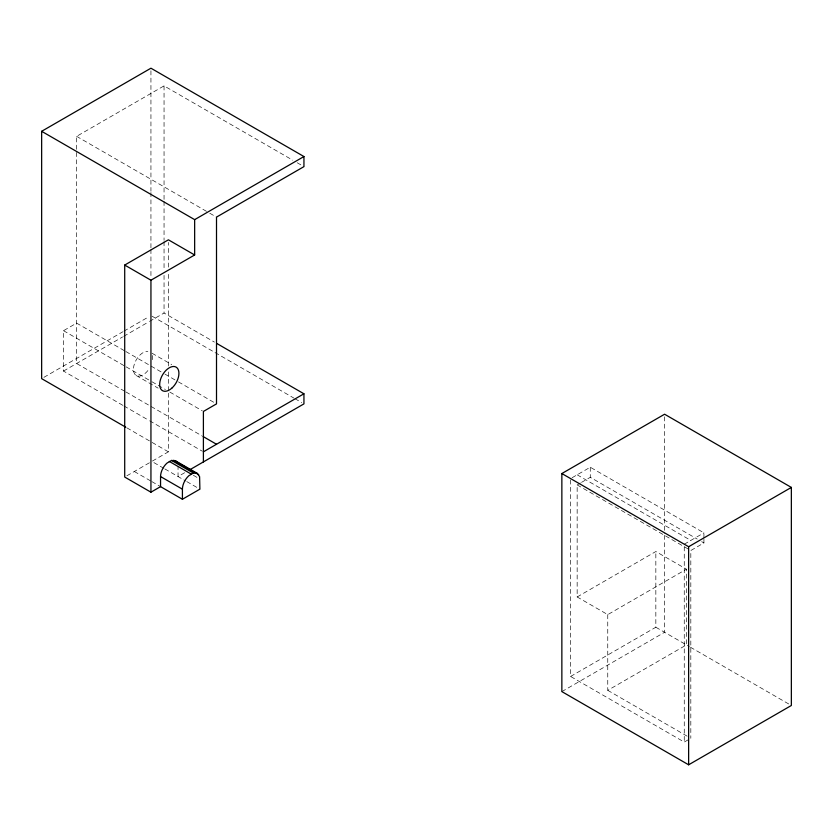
<?xml version="1.0" encoding="UTF-8"?>
<svg xmlns="http://www.w3.org/2000/svg" width="833" height="833" viewBox="0 0 833 833"><rect width="100%" height="100%" fill="white"/><g stroke="black" fill="none" stroke-linecap="round" stroke-linejoin="round"><path stroke-width="0.62" stroke-dasharray="4.17 3.12" d="M163.83 468.344L151.814 461.399L168.391 451.83L168.391 391.999M168.391 390.698L168.401 371.185M168.401 365.979L168.412 272.339M168.412 267.133L168.422 242.424M607.757 614.619L607.757 690.338L686.444 644.909L686.444 569.189L607.757 614.619L577.154 596.959L577.154 484.9L580.434 483.005M76.626 149.315L76.626 136.352L164.049 85.872L292.747 160.175M122.815 405.317L63.506 371.07L63.506 330.691L76.626 323.121L124.742 350.901M43.899 377.339L122.774 331.805M123.898 331.159L148.68 316.852M63.506 371.07L122.576 336.969M123.7 336.324L148.357 322.079M149.482 321.434L164.049 313.021L214.414 342.092M126.845 475.81L150.721 462.034M184.655 472.728L178.043 476.538L178.043 466.459M703.927 537.899L703.927 532.849L590.274 467.23L570.605 478.59L570.605 676.458L684.257 742.078L689.724 738.923M581.528 482.369L590.274 477.319L697.179 539.045M577.154 596.959L655.842 551.529L686.444 569.189M684.257 544.209L703.927 532.849M703.927 539.159L703.927 542.939L690.817 550.519L690.817 738.288M570.605 676.458L655.842 627.239L655.842 551.529M561.859 691.598L664.588 632.289L664.588 534.942M297.225 162.758L303.941 166.631M76.626 136.352L208.677 212.592M209.791 213.238L216.507 217.111M701.678 541.648L703.927 542.939M577.154 474.8L690.817 540.419M577.154 484.9L689.693 549.863M152.064 316.196L213.935 351.922M215.06 352.567L293.81 398.039M294.934 398.684L301.692 402.578M655.842 627.239L689.266 646.543M690.39 647.189L789.111 704.197M152.054 353.234L171.723 364.594M125.866 351.547L163.914 373.517M165.028 374.163L177.346 381.264M178.46 381.91L216.507 403.88M63.506 330.691L125.054 366.228M126.179 366.874L150.794 381.087M151.918 381.733L165.351 389.48M169.817 392.072L202.273 410.804M136.268 375.527L158.124 388.147M124.742 391.281L76.626 363.5L76.626 150.617M125.866 391.926L201.961 435.867M123.94 405.963L148.555 420.176M149.68 420.821L202.273 451.184M607.757 690.338L687.454 736.351M126.887 427.86L168.391 451.83M193.339 475.289L197.713 477.819M164.924 468.969L185.686 480.964M186.779 481.589L199.899 489.158M134.321 471.499L150.721 480.964M151.814 481.589L160.55 486.639M684.257 546.792L684.257 742.078M664.588 416.823L664.588 533.641M590.274 467.23L590.274 477.319M164.049 85.872L164.049 200.097M164.049 201.399L164.049 240.331M164.049 241.632L164.049 270.184M164.049 275.379L164.049 313.021M150.94 70.795L150.94 191.226M150.94 192.527L150.94 248.203M150.94 249.504L150.94 277.993M152.356 355.514A13.599 7.851 -60 0 1 152.356 361.262M147.878 370.591A13.599 7.851 -60 0 1 133.457 369.3A13.599 7.851 -60 0 1 147.878 351.359"/><path stroke-width="1.25" d="M160.55 486.639L182.417 499.259L199.899 489.158L199.597 476.643L197.338 473.415L175.482 460.805L171.556 460.451L167.037 463.065A12.36 7.143 -60 0 0 160.55 476.559L160.55 486.639L150.94 492.188L150.94 280.211L194.651 254.971L194.651 219.641L303.941 156.542L150.94 68.202L41.65 131.302L41.65 378.64L125.762 427.214M688.631 764.798L688.631 546.729L791.35 487.42L664.588 414.22L561.859 473.54L561.859 691.598L688.631 764.798L791.35 705.489L791.35 487.42M197.338 473.415L193.412 473.071L188.893 475.685A12.36 7.143 -60 0 0 182.417 489.179L182.417 499.259M150.94 492.188L124.711 477.049L124.711 265.061L168.422 239.821L194.651 254.971M203.398 451.83L303.941 393.79L303.941 403.88L190.163 469.552M41.65 131.302L194.651 219.641M561.859 473.54L688.631 546.729M124.711 265.061L150.94 280.211M216.653 343.394L303.941 393.79M203.085 436.513L216.507 444.26M173.67 460.243L198.723 474.706M171.556 460.451L193.412 473.071M169.297 461.43L191.153 474.039M160.55 476.559L182.417 489.179M175.482 460.805L176.867 462.086M303.941 156.542L303.941 166.631L216.507 217.111L216.507 403.88L203.398 411.45L203.398 461.93M171.785 388.199A13.599 7.861 -60 0 0 176.096 367.114A13.599 7.861 -60 0 0 160.009 381.368A13.599 7.861 -60 0 0 171.785 388.199"/></g></svg>
